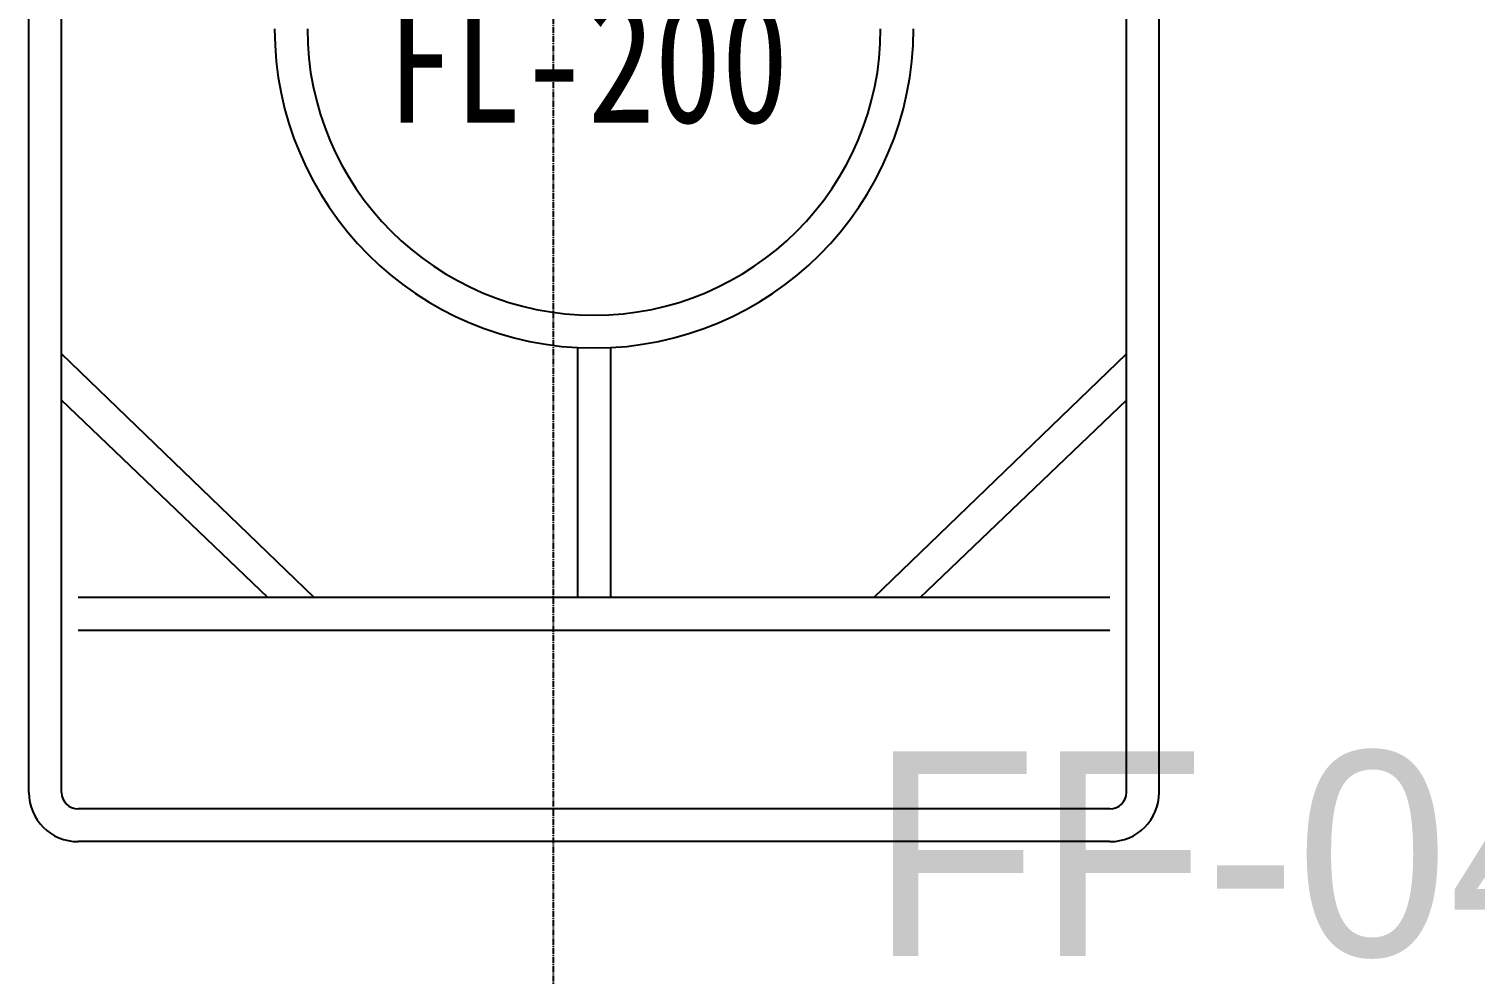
# Model space of a CAD drawing. Header units: millimetres. Extents: x -62354 to 129108, y -71259 to 35407.
# Drawn here: x -23775 to -22009, y 17615 to 18770 of the extents above; entities that cross this region are included whole.
import ezdxf

# ---------------------------------------------------------------- set-up
doc = ezdxf.new("R2010")
doc.units = ezdxf.units.MM
doc.header["$MEASUREMENT"] = 0
doc.linetypes.add('1st FL Layout xrf$0$CENTER2', pattern=[1.125, 0.75, -0.125, 0.125, -0.125])
doc.layers.add('1st FL Layout xrf$0$CR-Machine', color=7, linetype='Continuous', transparency=0.5)
doc.layers.add('1st FL Layout xrf$0$G-Grid Line', color=253, linetype='1st FL Layout xrf$0$CENTER2', transparency=0.5)
doc.layers.add('1st FL Layout xrf$0$CR-Room Name', color=7, linetype='Continuous')
doc.styles.add('1st FL Layout xrf$0$PC_TEXTSTYLE', font='', dxfattribs={"width": 0.8})
doc.styles.add('1st FL Layout xrf$0$TEXT', font='cordia2.shx')
doc.styles.get('1st FL Layout xrf$0$PC_TEXTSTYLE').set_extended_font_data('宋体')

# ---------------------------------------------------------------- blocks, each defined once
blk = doc.blocks.new('1st FL Layout xrf$0$skjfdhkjhwiueriy872342343243')
for p, q in [((3241.3, 690), (1869.3, 690)), ((3241.3, 650), (1869.3, 650)), ((3003.3, 341.7), (2705.3, 650)), ((3003.3, 398.3), (2762, 650)), ((3003.3, 630), (3003.3, -630)), ((3043.3, 630), (3043.3, -630)), ((3261.3, 630), (3261.3, -630)), ((3301.3, 630), (3301.3, -630)), ((2697.8, 20), (3003.3, 20)), ((2697.8, -20), (3003.3, -20)), ((3003.3, -341.7), (2705.3, -650)), ((3003.3, -398.3), (2762, -650)), ((3241.3, -650), (1869.3, -650)), ((3241.3, -690), (1869.3, -690))]:
    blk.add_line(p, q)
for centre, radius, start, end in [((3241.3, 630), 60, 0, 90), ((3241.3, 630), 20, 0, 90), ((2308.3, 0), 390, 270, 90), ((2308.3, 0), 350, 270, 90), ((3241.3, -630), 20, 270, 0), ((3241.3, -630), 60, 270, 0)]:
    blk.add_arc(centre, radius, start, end)
blk = doc.blocks.new('1st FL Layout xrf')
at = {"layer": '1st FL Layout xrf$0$G-Grid Line', "ltscale": 10}
blk.add_line((-23134.9, 33307.4), (-23134.9, -20796.5), dxfattribs=at)
at = {"layer": '1st FL Layout xrf$0$CR-Machine', "rotation": 270}
blk.add_blockref('1st FL Layout xrf$0$skjfdhkjhwiueriy872342343243', (-23084.9, 21078.5), dxfattribs=at)
at = {"layer": '1st FL Layout xrf$0$CR-Machine', "style": '1st FL Layout xrf$0$PC_TEXTSTYLE', "width": 0.8}
blk.add_text('FL-200', height=150, dxfattribs=at).set_placement((-23337.4, 18655.5))
at = {"layer": '1st FL Layout xrf$0$CR-Room Name', "insert": (-23885.5, 17887.5), "char_height": 250, "attachment_point": 1, "style": '1st FL Layout xrf$0$TEXT'}
blk.add_mtext_dynamic_manual_height_columns('\\pxqc;FF-047', width=3353.635, gutter_width=1000, heights=[0], dxfattribs=at)

msp = doc.modelspace()

# ---------------------------------------------------------------- block references
msp.add_blockref('1st FL Layout xrf', (0, 0))

doc.saveas('drawing.dxf')
